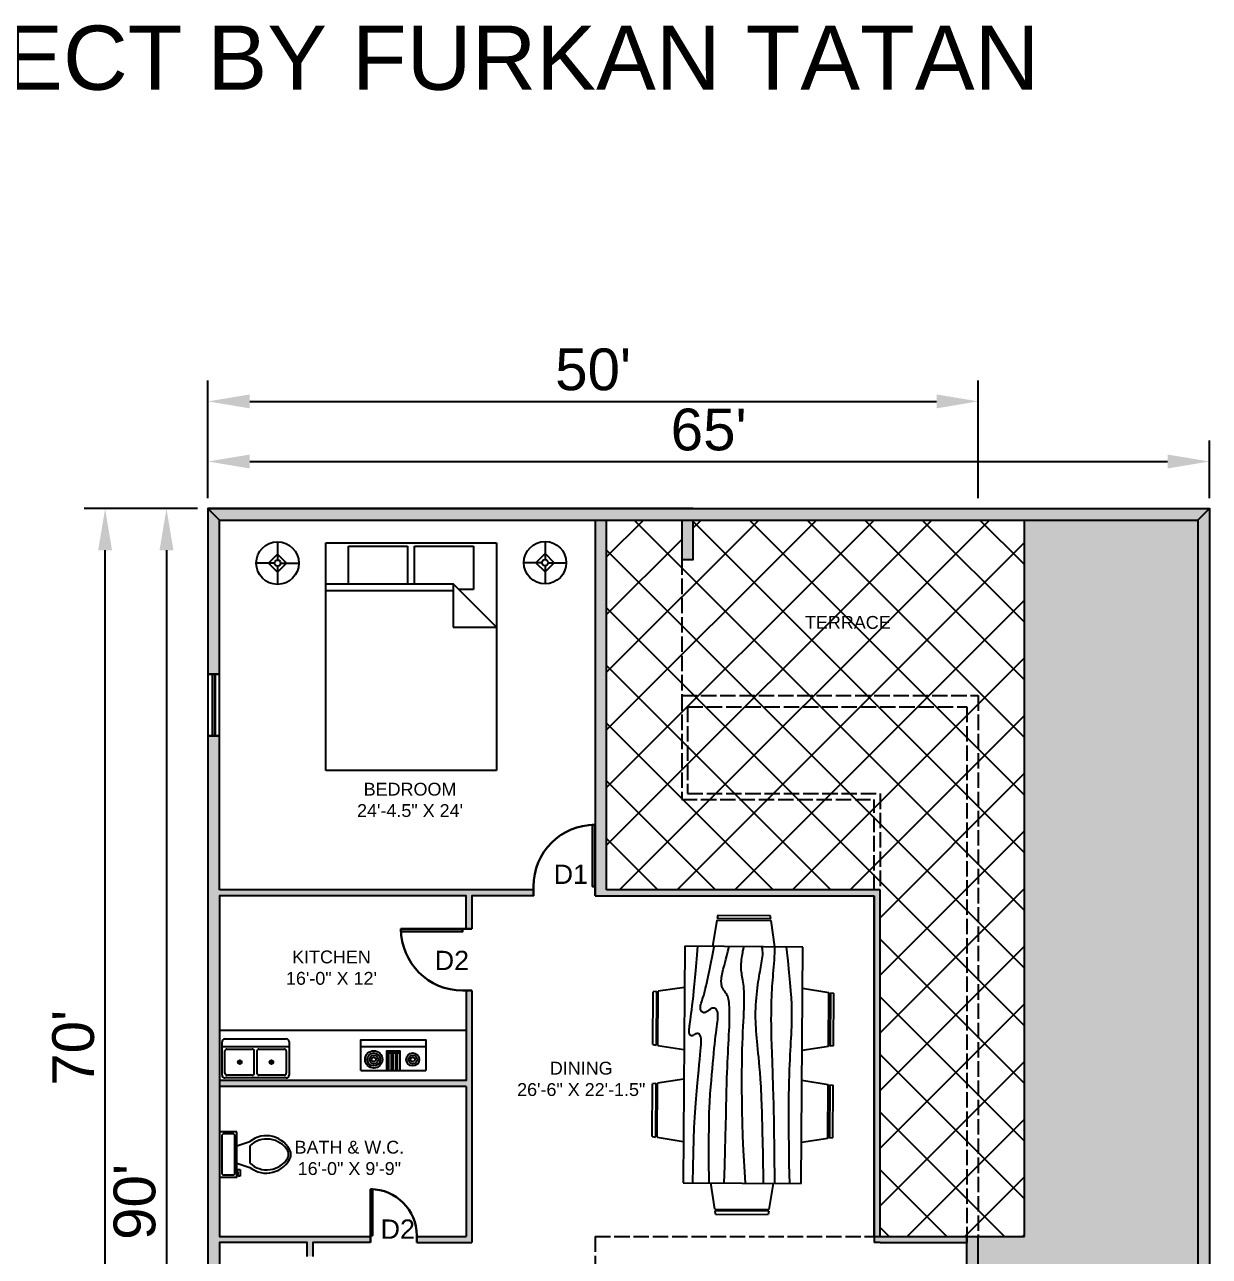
# Model space of a CAD drawing. Header units: millimetres. Extents: x 3472 to 5137, y 743 to 2253.
# Drawn here: x 4214 to 5137, y 1294 to 2253 of the extents above; entities that cross this region are included whole.
import ezdxf

# ---------------------------------------------------------------- set-up
doc = ezdxf.new("R2010")
doc.units = ezdxf.units.MM
doc.linetypes.add('ACAD_ISO02W100', pattern=[15, 12, -3])
for name, color, linetype in [('Boundary line', 7, 'Continuous'), ('Dimension', 252, 'Continuous'), ('Furniture', 255, 'Continuous'), ('Hatch', 7, 'ACAD_ISO02W100'), ('text', 40, 'Continuous')]:
    doc.layers.add(name, color=color, linetype=linetype)
doc.layers.add('Door', color=152, linetype='Continuous', lineweight=30)
doc.layers.add('Window', color=1, linetype='Continuous', lineweight=30)
doc.styles.get("Standard").update_dxf_attribs({"font": 'arial.ttf'})
doc.dimstyles.new('ISO-25', dxfattribs={"dimscale": 13, "dimtxt": 2.5, "dimasz": 2.5, "dimexe": 1.25, "dimexo": 0.625, "dimtad": 1, "dimlunit": 3, "dimtxsty": 'Standard', "dimcen": 2.5, "dimadec": 0, "dimazin": 0, "dimtfac": 1, "dimtmove": 0, "dimatfit": 3, "dimfxl": 1, "dimarcsym": 0})

# ---------------------------------------------------------------- blocks, each defined once
blk = doc.blocks.new('*U2')
for p, q in [((0, 0), (0, -6)), ((40, 0), (40, -6))]:
    blk.add_line(p, q)
blk.add_lwpolyline([(0, 0), (0, 40), (1.75, 40), (1.75, 0)], close=True)
blk.add_arc((0, 0), 40, 0, 90)
blk = doc.blocks.new('Dining Set - 36 x 72 in.')
at = {"linetype": 'Continuous'}
for p, q in [((-22, 27.5), (-22.1562, 26.50042)), ((-5.8416, 26.5), (-22.1534, 26.5)), ((-22, 27.5), (-6, 27.5)), ((-5.8437, 26.49966), (-6, 27.5)), ((6, 27.5), (5.8438, 26.50042)), ((22.1584, 26.5), (5.8466, 26.5)), ((6, 27.5), (22, 27.5)), ((22.1563, 26.49966), (22, 27.5)), ((-22.2343, 26.00059), (-23.4847, 17.99762)), ((-22.2304, 26), (-5.7608, 26)), ((-4.5152, 17.99762), (-5.7655, 25.99926)), ((5.7657, 26.00059), (4.5153, 17.99762)), ((5.7696, 26), (22.2392, 26)), ((23.4848, 17.99762), (22.2345, 25.99926)), ((36, 18), (-36, 18)), ((-36, 18), (-36, -18)), ((36, -18), (36, 18)), ((-45.5, 8), (-44.5004, 8.15617)), ((-45.5, 8), (-45.5, -8)), ((-44.5, -8.15843), (-44.5, 8.15338)), ((-44.0006, 8.23428), (-35.9976, 9.48474)), ((-44, 8.23041), (-44, -8.23915)), ((44.0006, 8.23428), (35.9976, 9.48474)), ((44, 8.23041), (44, -8.23915)), ((44.5, -8.15843), (44.5, 8.15338)), ((45.5, 8), (44.5005, 8.15617)), ((45.5, 8), (45.5, -8)), ((-44.4997, -8.15631), (-45.5, -8)), ((-35.9976, -9.48476), (-43.9993, -8.2345)), ((35.9976, -9.48476), (43.9993, -8.2345)), ((44.4997, -8.15631), (45.5, -8)), ((-36, -18), (36, -18)), ((-22.2343, -26.0006), (-23.4847, -17.99762)), ((-4.5152, -17.99762), (-5.7655, -25.99928)), ((5.7657, -26.0006), (4.5153, -17.99762)), ((23.4848, -17.99762), (22.2345, -25.99928)), ((-22.2304, -26), (-5.7608, -26)), ((5.7696, -26), (22.2392, -26)), ((-22, -27.5), (-22.1562, -26.50044)), ((-5.8416, -26.5), (-22.1534, -26.5)), ((-22, -27.5), (-6, -27.5)), ((-5.8437, -26.49967), (-6, -27.5)), ((6, -27.5), (5.8438, -26.50044)), ((22.1584, -26.5), (5.8466, -26.5)), ((6, -27.5), (22, -27.5)), ((22.1563, -26.49967), (22, -27.5))]:
    blk.add_line(p, q, dxfattribs=at)
for points in [[(-36, 15), (-31.1772, 14.97754), (-26.8079, 14.91406), (-22.8538, 14.81543), (-19.276, 14.6875), (-16.0362, 14.53613), (-13.0957, 14.36718), (-10.4159, 14.18652), (-7.9583, 14), (-5.6904, 13.81315), (-3.6035, 13.63021), (-1.6954, 13.45508), (0.0365, 13.29166), (1.5945, 13.14388), (2.9811, 13.01562), (4.1988, 12.9108), (5.25, 12.83333), (6.1393, 12.78613), (6.8802, 12.76823), (7.4883, 12.77767), (7.9792, 12.8125), (8.3685, 12.87077), (8.6719, 12.95052), (8.9049, 13.0498), (9.0833, 13.16666), (9.2205, 13.29899), (9.3216, 13.44401), (9.3895, 13.59879), (9.4271, 13.76041), (9.4373, 13.92594), (9.4232, 14.09245), (9.3875, 14.257), (9.3333, 14.41666), (9.2638, 14.56917), (9.1836, 14.71484), (9.0975, 14.85465), (9.0104, 14.98958), (8.9272, 15.1206), (8.8529, 15.2487), (8.7922, 15.37483), (8.75, 15.5), (8.7305, 15.62467), (8.7344, 15.74739), (8.7617, 15.86621), (8.8125, 15.97916), (8.8867, 16.08431), (8.9844, 16.17968), (9.1055, 16.26334), (9.25, 16.33333), (9.4189, 16.38802), (9.6172, 16.42708), (9.8506, 16.45052), (10.125, 16.45833), (10.4463, 16.45052), (10.8203, 16.42708), (11.2529, 16.38802), (11.75, 16.33333), (12.3184, 16.26318), (12.9694, 16.17838), (13.7151, 16.07991), (14.5677, 15.96875), (15.5395, 15.84586), (16.6426, 15.71224), (17.8893, 15.56884), (19.2917, 15.41666), (20.859, 15.25667), (22.5879, 15.08984), (24.4721, 14.91715), (26.5052, 14.73958), (28.6809, 14.5581), (30.9929, 14.3737), (33.4347, 14.18733), (36, 14)], [(-36, 10), (-28.9766, 10.14274), (-23.1725, 10.20442), (-18.4241, 10.19775), (-14.5677, 10.13541), (-11.4399, 10.03011), (-8.877, 9.89453), (-6.7154, 9.74137), (-4.7917, 9.58333), (-2.9698, 9.43082), (-1.2246, 9.28515), (0.4415, 9.14534), (2.026, 9.01041), (3.5266, 8.87939), (4.9408, 8.7513), (6.266, 8.62516), (7.5, 8.5), (8.6411, 8.37549), (9.6914, 8.2539), (10.6538, 8.13818), (11.5312, 8.03125), (12.3267, 7.93603), (13.043, 7.85547), (13.6831, 7.79248), (14.25, 7.75), (14.7471, 7.7303), (15.1797, 7.73307), (15.5537, 7.75732), (15.875, 7.80208), (16.1494, 7.86637), (16.3828, 7.94922), (16.5811, 8.04964), (16.75, 8.16666), (16.8944, 8.29915), (17.0143, 8.44531), (17.1089, 8.60319), (17.1771, 8.77083), (17.218, 8.94629), (17.2305, 9.1276), (17.2137, 9.31282), (17.1667, 9.5), (17.0895, 9.6875), (16.987, 9.875), (16.8649, 10.0625), (16.7292, 10.25), (16.5856, 10.4375), (16.4401, 10.625), (16.2985, 10.8125), (16.1667, 11), (16.05, 11.18733), (15.9518, 11.3737), (15.8752, 11.5581), (15.8229, 11.73958), (15.798, 11.91715), (15.8034, 12.08984), (15.842, 12.25667), (15.9167, 12.41666), (16.0295, 12.56836), (16.1784, 12.70833), (16.3605, 12.83268), (16.5729, 12.9375), (16.8127, 13.01888), (17.0768, 13.07291), (17.3625, 13.0957), (17.6667, 13.08333), (17.9894, 13.03312), (18.3418, 12.94726), (18.7382, 12.82918), (19.1927, 12.68229), (19.7195, 12.51001), (20.3327, 12.31575), (21.0465, 12.10294), (21.875, 11.875), (22.8357, 11.63354), (23.959, 11.37304), (25.2786, 11.08618), (26.8282, 10.76562), (28.6414, 10.40405), (30.752, 9.99414), (33.1936, 9.52856), (36, 9)], [(-36, 5.5), (-30.7157, 5.3348), (-26.069, 5.20963), (-21.9946, 5.11767), (-18.4271, 5.05208), (-15.3009, 5.00602), (-12.5508, 4.97265), (-10.1112, 4.94515), (-7.9167, 4.91666), (-5.909, 4.88167), (-4.0586, 4.83984), (-2.3429, 4.79215), (-0.7396, 4.73958), (0.7739, 4.6831), (2.22, 4.6237), (3.6213, 4.56233), (5, 4.5), (6.373, 4.43782), (7.7344, 4.3776), (9.0723, 4.32129), (10.375, 4.27083), (11.6309, 4.22819), (12.8281, 4.19531), (13.9551, 4.17415), (15, 4.16666), (15.954, 4.17448), (16.819, 4.19791), (17.6001, 4.23698), (18.3021, 4.29166), (18.9299, 4.36198), (19.4883, 4.44791), (19.9823, 4.54948), (20.4167, 4.66666), (20.7969, 4.79899), (21.1302, 4.94401), (21.4245, 5.09879), (21.6875, 5.26041), (21.9271, 5.42594), (22.1511, 5.59245), (22.3672, 5.757), (22.5834, 5.91666), (22.8065, 6.06868), (23.0404, 6.21093), (23.2879, 6.34147), (23.5521, 6.45833), (23.8358, 6.55957), (24.142, 6.64323), (24.4735, 6.70735), (24.8334, 6.75), (25.2235, 6.76969), (25.642, 6.76692), (26.0858, 6.74267), (26.5521, 6.69791), (27.0379, 6.63362), (27.5404, 6.55078), (28.0565, 6.45036), (28.5834, 6.33333), (29.1242, 6.19987), (29.7071, 6.04687), (30.3661, 5.87044), (31.1354, 5.66666), (32.0493, 5.43164), (33.142, 5.16146), (34.4475, 4.85221), (36, 4.5)], [(-36, -1), (-30.7915, -0.6591), (-26.0195, -0.38216), (-21.6519, -0.16284), (-17.6563, 0.00521), (-14.0005, 0.12833), (-10.6523, 0.21289), (-7.5796, 0.26522), (-4.75, 0.29166), (-2.134, 0.29793), (0.2878, 0.28711), (2.5317, 0.26163), (4.6146, 0.22396), (6.5529, 0.17651), (8.3633, 0.12174), (10.0623, 0.06209), (11.6667, 0), (13.1899, -0.06201), (14.6341, -0.1211), (15.9982, -0.17432), (17.2813, -0.21875), (18.4823, -0.25147), (19.6003, -0.26953), (20.6343, -0.27002), (21.5834, -0.25), (22.4481, -0.20768), (23.2357, -0.14584), (23.9549, -0.06836), (24.6146, 0.02083), (25.2235, 0.11784), (25.7904, 0.21875), (26.3241, 0.31966), (26.8334, 0.41666), (27.3265, 0.50618), (27.8099, 0.58593), (28.2894, 0.65397), (28.7709, 0.70833), (29.2601, 0.74707), (29.763, 0.76823), (30.2855, 0.76985), (30.8334, 0.75), (31.4088, 0.70784), (31.9994, 0.64713), (32.589, 0.57275), (33.1615, 0.48958), (33.7008, 0.4025), (34.1908, 0.3164), (34.6153, 0.23616), (34.9584, 0.16666), (35.2099, 0.11165), (35.3848, 0.07031), (35.504, 0.04069), (35.5886, 0.02083), (35.6594, 0.00879), (35.7377, 0.0026), (35.8442, 0.00032), (36, 0)], [(-36, -6.5), (-27.1843, -6.31267), (-20.084, -6.1263), (-14.469, -5.9419), (-10.1094, -5.76042), (-6.7752, -5.58285), (-4.2363, -5.41016), (-2.2629, -5.24333), (-0.625, -5.08334), (0.8708, -4.93099), (2.2715, -4.78646), (3.5872, -4.64974), (4.8281, -4.52084), (6.0046, -4.39974), (7.127, -4.28646), (8.2053, -4.18099), (9.25, -4.08334), (10.2705, -3.99382), (11.2734, -3.91407), (12.2647, -3.84603), (13.25, -3.79167), (14.2354, -3.75293), (15.2266, -3.73177), (16.2295, -3.73015), (17.25, -3.75), (18.2912, -3.79248), (19.3451, -3.85547), (20.4009, -3.93604), (21.4479, -4.03125), (22.4754, -4.13819), (23.4727, -4.25391), (24.4289, -4.37549), (25.3334, -4.5), (26.1785, -4.62492), (26.9694, -4.74935), (27.7145, -4.87281), (28.4219, -4.99479), (29.1, -5.11483), (29.7572, -5.23242), (30.4016, -5.34709), (31.0417, -5.45834), (31.6837, -5.56437), (32.3262, -5.65821), (32.9658, -5.73153), (33.599, -5.77604), (34.2224, -5.78345), (34.8327, -5.74545), (35.4264, -5.65373), (36, -5.5)], [(-36, -10), (-26.4022, -9.81299), (-18.4675, -9.62891), (-11.9839, -9.45069), (-6.7396, -9.28125), (-2.5226, -9.12354), (0.8789, -8.98047), (3.6769, -8.85498), (6.0833, -8.75), (8.2767, -8.66765), (10.3021, -8.60677), (12.1712, -8.56543), (13.8958, -8.54167), (15.4876, -8.53353), (16.9583, -8.53907), (18.3197, -8.55632), (19.5834, -8.58334), (20.7616, -8.61841), (21.8685, -8.66081), (22.9188, -8.71004), (23.9271, -8.76563), (24.9081, -8.82707), (25.8763, -8.89388), (26.8465, -8.96558), (27.8334, -9.04167), (28.8474, -9.12118), (29.8828, -9.20117), (30.93, -9.27824), (31.9792, -9.34896), (33.0205, -9.40991), (34.0443, -9.45768), (35.0407, -9.48885), (36, -9.5)], [(-36, -14.5), (-30.0881, -14.33513), (-25.0332, -14.21224), (-20.7312, -14.12647), (-17.0781, -14.07292), (-13.97, -14.04671), (-11.3027, -14.04297), (-8.9724, -14.05681), (-6.875, -14.08334), (-4.9224, -14.11833), (-3.0905, -14.16016), (-1.3709, -14.20785), (0.2448, -14.26042), (1.7647, -14.3169), (3.1973, -14.3763), (4.5507, -14.43767), (5.8333, -14.5), (7.0554, -14.5621), (8.235, -14.62175), (9.3922, -14.67652), (10.5469, -14.72396), (11.7192, -14.76164), (12.929, -14.78711), (14.1965, -14.79794), (15.5417, -14.79167), (16.9933, -14.76424), (18.6152, -14.70508), (20.4804, -14.60197), (22.6615, -14.44271), (25.2312, -14.21509), (28.2624, -13.9069), (31.8277, -13.50594), (36, -13)]]:
    blk.add_lwpolyline(points, dxfattribs=at)
blk = doc.blocks.new('Bed - Queen')
at = {"linetype": 'Continuous'}
for p, q in [((0, -80.00003), (0, 0)), ((0, 0), (59.99999, 0)), ((59.99999, 0), (59.99999, -80.00003)), ((7.99999, -1.2), (28.79998, -1.2)), ((7.99999, -14.4), (7.99999, -1.2)), ((28.79998, -1.2), (28.79998, -14.4)), ((31.19999, -1.2), (51.99999, -1.2)), ((31.19999, -14.4), (31.19999, -1.2)), ((51.99999, -1.2), (51.99999, -16.4)), ((0, -14.4), (44.8, -14.4)), ((44.8, -16.8), (0, -16.8)), ((59.99999, -29.6), (44.8, -14.4)), ((44.8, -14.4), (44.8, -29.6)), ((51.99999, -16.4), (46.79936, -16.4)), ((44.8, -29.6), (59.99999, -29.6)), ((59.99999, -80.00003), (0, -80.00003))]:
    blk.add_line(p, q, dxfattribs=at)
blk = doc.blocks.new('Lamp - Table')
at = {"linetype": 'Continuous'}
for p, q in [((0, 7), (0, 1)), ((-1, 0), (-7, 0)), ((0, 3), (-3, 0)), ((-3, 0), (0, -3)), ((3, 0), (0, 3)), ((0, -3), (3, 0)), ((1, 0), (7, 0)), ((0, -1), (0, -7))]:
    blk.add_line(p, q, dxfattribs=at)
for radius in [7, 1]:
    blk.add_circle((0, 0), radius, dxfattribs=at)
blk = doc.blocks.new('*U30')
for p, q in [((9.5, -6), (9.5, -2)), ((-10, -8.5), (-8, -8.5)), ((-10, -9.5), (-10, -8.5)), ((-7, -9.5), (-10, -9.5)), ((-8, -8.5), (-8, -8)), ((-7, -8), (-7, -9.5)), ((-4, -8), (-6, -14)), ((4, -8), (6, -14)), ((4, -14), (-4, -14))]:
    blk.add_line(p, q)
blk.add_lwpolyline([(10.5, -8), (10.5, 0), (-10.5, 0), (-10.5, -8)], close=True)
for points in [[(-9.5, -2), (-9.5, -6)], [(8.5, -1), (-8.5, -1)], [(-8.5, -7), (8.5, -7)]]:
    blk.add_lwpolyline(points)
for centre, radius, start, end in [((-8.62, -1.88), 0.884, 81.8699, 188.1301), ((8.62, -1.88), 0.884, 351.8699, 98.1301), ((-8.62, -6.12), 0.884, 171.8699, 278.1301), ((8.62, -6.12), 0.884, 261.8699, 8.1301), ((3.52, -21.58), 12.17, 141.4691, 247.9714), ((4.2, -21.82), 11.33, 136.3677, 238.9468), ((-3.52, -21.58), 12.17, 292.0284, 38.5307), ((-4.2, -21.82), 11.33, 301.053, 43.6321), ((0, -27.88), 4, 245.7318, 294.2682), ((0, -29), 4, 254.8605, 285.1395)]:
    blk.add_arc(centre, radius, start, end)
blk = doc.blocks.new('Sink-double - 36 in top')
for p, q in [((-18, -4), (18, -4)), ((-0.75, -18.5), (-0.75, -6.5)), ((0.75, -6.5), (0.75, -18.5))]:
    blk.add_line(p, q)
for points in [[(-16.5, 0), (16.5, 0)], [(-18, -19.5), (-18, -1.5)], [(-16.5, -18.5), (-16.5, -6.5)], [(-15.5, -5.5), (-1.75, -5.5)], [(1.75, -5.5), (15.5, -5.5)], [(16.5, -6.5), (16.5, -18.5)], [(18, -1.5), (18, -19.5)], [(-1.75, -19.5), (-15.5, -19.5)], [(15.5, -19.5), (1.75, -19.5)], [(16.5, -21), (-16.5, -21)]]:
    blk.add_lwpolyline(points)
for centre, radius in [((-8.5, -12.5), 1), ((-8.5, -12.5), 0.5), ((8.5, -12.5), 1), ((8.5, -12.5), 0.5)]:
    blk.add_circle(centre, radius)
for centre, radius, start, end in [((-16.5, -1.5), 1.5, 90, 180), ((16.5, -1.5), 1.5, 0, 90), ((-15.5, -6.5), 1, 90, 180), ((-1.75, -6.5), 1, 0, 90), ((1.75, -6.5), 1, 90, 180), ((15.5, -6.5), 1, 0, 90), ((-16.5, -19.5), 1.5, 180, 270), ((-15.5, -18.5), 1, 180, 270), ((-1.75, -18.5), 1, 270, 0), ((1.75, -18.5), 1, 180, 270), ((15.5, -18.5), 1, 270, 0), ((16.5, -19.5), 1.5, 270, 0)]:
    blk.add_arc(centre, radius, start, end)
blk = doc.blocks.new('*D23')
at = {"layer": 'Defpoints', "color": 0, "transparency": 16777216}
for p in [(5136.64, 1912.7), (4356.64, 1876.08), (5136.64, 1876.08)]:
    blk.add_point(p, dxfattribs=at)
at = {"layer": 'Dimension', "color": 0, "lineweight": -2, "transparency": 16777216}
for p, q in [((4356.64, 1884.21), (4356.64, 1928.95)), ((5136.64, 1884.21), (5136.64, 1928.95)), ((4389.14, 1912.7), (5104.14, 1912.7))]:
    blk.add_line(p, q, dxfattribs=at)
at = {"layer": 'Dimension', "color": 0, "transparency": 16777216}
for points in [[(4389.14, 1918.11), (4389.14, 1907.28), (4356.64, 1912.7)], [(5104.14, 1918.11), (5104.14, 1907.28), (5136.64, 1912.7)]]:
    blk.add_solid(points, dxfattribs=at)
at = {"layer": 'Dimension', "color": 0, "transparency": 16777216, "insert": (4746.64, 1937.41), "char_height": 32.5, "attachment_point": 5}
blk.add_mtext("65'", dxfattribs=at)
blk = doc.blocks.new('*D24')
at = {"layer": 'Defpoints', "color": 0, "transparency": 16777216}
for p in [(4356.64, 1876.08), (4324.32, 796.08), (4356.64, 796.08)]:
    blk.add_point(p, dxfattribs=at)
at = {"layer": 'Dimension', "color": 0, "lineweight": -2, "transparency": 16777216}
for p, q in [((4348.52, 1876.08), (4308.07, 1876.08)), ((4324.32, 1843.58), (4324.32, 828.58)), ((4348.52, 796.08), (4308.07, 796.08))]:
    blk.add_line(p, q, dxfattribs=at)
at = {"layer": 'Dimension', "color": 0, "transparency": 16777216}
for points in [[(4318.9, 1843.58), (4329.73, 1843.58), (4324.32, 1876.08)], [(4318.9, 828.58), (4329.73, 828.58), (4324.32, 796.08)]]:
    blk.add_solid(points, dxfattribs=at)
at = {"layer": 'Dimension', "color": 0, "transparency": 16777216, "insert": (4299.6, 1336.08), "char_height": 32.5, "attachment_point": 5, "rotation": 90}
blk.add_mtext("90'", dxfattribs=at)
blk = doc.blocks.new('*D27')
at = {"layer": 'Defpoints', "color": 0, "transparency": 16777216}
for p in [(4956.64, 1959.54), (4356.64, 1876.08), (4956.64, 1876.08)]:
    blk.add_point(p, dxfattribs=at)
at = {"layer": 'Dimension', "color": 0, "lineweight": -2, "transparency": 16777216}
for p, q in [((4356.64, 1884.21), (4356.64, 1975.79)), ((4956.64, 1884.21), (4956.64, 1975.79)), ((4389.14, 1959.54), (4924.14, 1959.54))]:
    blk.add_line(p, q, dxfattribs=at)
at = {"layer": 'Dimension', "color": 0, "transparency": 16777216}
for points in [[(4389.14, 1964.95), (4389.14, 1954.12), (4356.64, 1959.54)], [(4924.14, 1964.95), (4924.14, 1954.12), (4956.64, 1959.54)]]:
    blk.add_solid(points, dxfattribs=at)
at = {"layer": 'Dimension', "color": 0, "transparency": 16777216, "insert": (4656.64, 1984.26), "char_height": 32.5, "attachment_point": 5}
blk.add_mtext("50'", dxfattribs=at)
blk = doc.blocks.new('*D28')
at = {"layer": 'Defpoints', "color": 0, "transparency": 16777216}
for p in [(4276.51, 1876.08), (4356.64, 1876.08), (4356.64, 1036.08)]:
    blk.add_point(p, dxfattribs=at)
at = {"layer": 'Dimension', "color": 0, "lineweight": -2, "transparency": 16777216}
for p, q in [((4348.52, 1876.08), (4260.26, 1876.08)), ((4276.51, 1068.58), (4276.51, 1843.58)), ((4348.52, 1036.08), (4260.26, 1036.08))]:
    blk.add_line(p, q, dxfattribs=at)
at = {"layer": 'Dimension', "color": 0, "transparency": 16777216}
for points in [[(4271.1, 1843.58), (4281.93, 1843.58), (4276.51, 1876.08)], [(4271.1, 1068.58), (4281.93, 1068.58), (4276.51, 1036.08)]]:
    blk.add_solid(points, dxfattribs=at)
at = {"layer": 'Dimension', "color": 0, "transparency": 16777216, "insert": (4251.8, 1456.08), "char_height": 32.5, "attachment_point": 5, "rotation": 90}
blk.add_mtext("70'", dxfattribs=at)

msp = doc.modelspace()

# ---------------------------------------------------------------- hatches: boundary and pattern name
at = {"true_color": 0x136734}
h = msp.add_hatch(dxfattribs=at)
h.set_pattern_fill('ANGLE', color=116)
h.set_pattern_definition([(0, (0, 0), (0, 6.985), [5.08, -1.905]), (90, (0, 0), (-6.985, 4e-16), [5.08, -1.905])])
h.paths.add_polyline_path([(5127.645, 1867.081), (4992.645, 1867.081), (4992.645, 1309.081), (4956.645, 1309.081), (4956.645, 1036.081), (4802.145, 1036.081), (4802.145, 976.081), (4802.145, 964.081), (4802.145, 805.081), (5127.645, 805.081)])
h.paths.add_polyline_path([(4992.043, 866.982), (4992.382, 867.54), (4991.864, 867.955)], flags=16)
h.paths.add_polyline_path([(5086.525, 866.352), (5086.863, 866.91), (5086.346, 867.325)], flags=16)
h.paths.add_polyline_path([(5006.738, 826.108), (5006.723, 826.059), (5006.758, 826.039)], flags=16)
h.paths.add_polyline_path([(4983.515, 830.292), (4983.019, 830.213), (4983.075, 829.545)], flags=16)
h.paths.add_polyline_path([(4993.261, 840.867), (4991.855, 840.429), (4991.999, 839.773)], flags=16)
h.paths.add_polyline_path([(4989.717, 844.501), (4989.47, 844.854), (4989.141, 844.583)], flags=16)
h.paths.add_polyline_path([(5008.775, 847.755), (5008.625, 846.739), (5007.127, 847.141), (4996.359, 843.552), (4997.336, 842.332), (4997.523, 842.274), (4997.491, 842.137), (4999.64, 839.451), (5000.674, 839.217), (5000.491, 838.388), (5001.87, 836.664), (5003.027, 836.49), (5002.732, 835.587), (5004.542, 833.323), (5004.642, 833.294), (5004.616, 833.231), (4996.359, 843.552), (5000.959, 845.086), (5001.047, 845.349), (5001.337, 845.211), (5003.743, 846.014), (5003.902, 846.601), (5004.51, 846.269), (5006.463, 846.92), (5006.545, 847.298), (5007.127, 847.141), (5008.708, 847.669), (5008.775, 847.755), (5009.03, 849.474), (5009.893, 849.192), (5011.259, 850.948), (5011.246, 851.213), (5011.417, 851.152)], flags=16)
h.paths.add_polyline_path([(5084.199, 843.871), (5083.951, 844.223), (5083.623, 843.953)], flags=16)
h.paths.add_polyline_path([(5068.598, 852.816), (5075.622, 845.792), (5075.045, 845.763), (5074.898, 846.516), (5069.415, 851.999), (5068.684, 851.877)], flags=16)
h.paths.add_polyline_path([(4981.141, 846.422), (4980.563, 846.393), (4980.417, 847.146), (4974.933, 852.629), (4974.203, 852.507), (4974.117, 853.446)], flags=16)
h.paths.add_polyline_path([(5101.219, 825.478), (5101.204, 825.429), (5101.24, 825.409)], flags=16)
h.paths.add_polyline_path([(5077.996, 829.662), (5077.501, 829.583), (5077.557, 828.915)], flags=16)
h.paths.add_polyline_path([(5087.743, 840.237), (5086.337, 839.799), (5086.481, 839.143)], flags=16)
h.paths.add_polyline_path([(5103.511, 848.844), (5104.375, 848.562), (5105.741, 850.318), (5105.727, 850.583), (5105.899, 850.522), (5103.257, 847.125), (5103.107, 846.109), (5101.609, 846.511), (5090.841, 842.922), (5091.817, 841.702), (5092.005, 841.644), (5091.973, 841.507), (5094.122, 838.821), (5095.155, 838.587), (5094.972, 837.758), (5096.351, 836.034), (5097.509, 835.86), (5097.213, 834.957), (5099.024, 832.693), (5099.124, 832.664), (5099.098, 832.601), (5090.841, 842.922), (5095.441, 844.455), (5095.529, 844.719), (5095.818, 844.581), (5098.225, 845.384), (5098.383, 845.971), (5098.992, 845.639), (5100.945, 846.29), (5101.026, 846.668), (5101.609, 846.511), (5103.19, 847.039), (5103.257, 847.125)], flags=16)
h.paths.add_polyline_path([(4906.204, 826.108), (4906.189, 826.059), (4906.225, 826.039)], flags=16)
h.paths.add_polyline_path([(4882.981, 830.292), (4882.485, 830.213), (4882.541, 829.545)], flags=16)
h.paths.add_polyline_path([(4892.727, 840.867), (4891.321, 840.429), (4891.465, 839.773)], flags=16)
h.paths.add_polyline_path([(4889.183, 844.501), (4888.936, 844.854), (4888.607, 844.583)], flags=16)
h.paths.add_polyline_path([(4891.509, 866.982), (4891.848, 867.54), (4891.33, 867.955)], flags=16)
h.paths.add_polyline_path([(4908.241, 847.755), (4908.091, 846.739), (4906.593, 847.141), (4895.825, 843.552), (4896.802, 842.332), (4896.989, 842.274), (4896.958, 842.137), (4899.106, 839.451), (4900.14, 839.217), (4899.957, 838.388), (4901.336, 836.664), (4902.494, 836.49), (4902.198, 835.587), (4904.009, 833.323), (4904.108, 833.294), (4904.082, 833.231), (4895.825, 843.552), (4900.425, 845.086), (4900.513, 845.349), (4900.803, 845.211), (4903.21, 846.014), (4903.368, 846.601), (4903.976, 846.269), (4905.929, 846.92), (4906.011, 847.298), (4906.593, 847.141), (4908.174, 847.669), (4908.241, 847.755), (4908.496, 849.474), (4909.359, 849.192), (4910.725, 850.948), (4910.712, 851.213), (4910.883, 851.152)], flags=16)
h.paths.add_polyline_path([(4880.607, 846.422), (4880.029, 846.393), (4879.883, 847.146), (4874.399, 852.629), (4873.669, 852.507), (4873.583, 853.446)], flags=16)
h.paths.add_polyline_path([(4935.908, 935.127), (5000.676, 935.127), (5000.676, 955.734), (4935.908, 955.734)], flags=24)
at = {"layer": 'Boundary line'}
h = msp.add_hatch(color=256, dxfattribs=at)
h.dxf.hatch_style = 1
h.set_gradient(color2=(0, 0, 0), tint=1)
h.paths.add_polyline_path([(4365.645, 1867.081), (4356.645, 1876.081), (4356.645, 1747.117), (4365.645, 1747.117)])
h = msp.add_hatch(color=256, dxfattribs=at)
h.dxf.hatch_style = 1
h.set_gradient(color2=(0, 0, 0), tint=1)
h.paths.add_polyline_path([(5136.645, 1876.081), (5076.645, 1876.081), (4992.645, 1876.081), (4956.645, 1876.081), (4356.645, 1876.081), (4365.645, 1867.081), (4562.145, 1867.081), (4658.145, 1867.081), (4667.145, 1867.081), (4725.645, 1867.081), (4734.645, 1867.081), (5127.645, 1867.081)])
h = msp.add_hatch(color=256, dxfattribs=at)
h.dxf.hatch_style = 1
h.set_gradient(color2=(0, 0, 0), tint=1)
h.paths.add_polyline_path([(5136.645, 1876.081), (5127.645, 1867.081), (5127.645, 805.081), (5136.645, 796.081)])
h = msp.add_hatch(color=256, dxfattribs=at)
h.dxf.hatch_style = 1
h.set_gradient(color2=(0, 0, 0), tint=1)
h.paths.add_polyline_path([(4667.145, 1867.081), (4658.145, 1867.081), (4658.145, 1574.581), (4875.645, 1574.581), (4875.645, 1309.081), (4880.145, 1309.081), (4880.145, 1579.081), (4667.145, 1579.081)])
h = msp.add_hatch(dxfattribs=at)
h.set_pattern_fill('ANSI37', color=24, scale=10)
h.paths.add_polyline_path([(4992.645, 1867.081), (4734.645, 1867.081), (4734.645, 1836.465), (4725.645, 1836.465), (4725.645, 1730.581), (4956.645, 1730.581), (4956.645, 1309.081), (4992.645, 1309.081)])
h.paths.add_polyline_path([(4956.645, 1730.581), (4725.645, 1730.581), (4725.645, 1649.581), (4875.645, 1649.581), (4875.645, 1579.081), (4880.145, 1579.081), (4880.145, 1309.081), (4947.645, 1309.081), (4956.645, 1309.081)], flags=17)
h.paths.add_polyline_path([(4725.645, 1730.581), (4725.645, 1836.465), (4725.645, 1867.081), (4667.145, 1867.081), (4667.145, 1579.081), (4875.645, 1579.081), (4875.645, 1649.581), (4725.645, 1649.581)])
h = msp.add_hatch(color=256, dxfattribs=at)
h.dxf.hatch_style = 1
h.set_gradient(color2=(0, 0, 0), tint=1)
h.paths.add_polyline_path([(4734.645, 1867.081), (4725.645, 1867.081), (4725.645, 1836.465), (4734.645, 1836.465)], flags=17)
h = msp.add_hatch(color=256, dxfattribs=at)
h.dxf.hatch_style = 1
h.set_gradient(color2=(0, 0, 0), tint=1)
h.paths.add_polyline_path([(4365.645, 1699.117), (4356.645, 1699.117), (4356.645, 1036.081), (4365.645, 1036.081), (4365.645, 1045.081), (4365.645, 1304.581), (4433.932, 1304.581), (4433.932, 1293.68), (4438.432, 1293.68), (4438.432, 1304.581), (4483.303, 1304.581), (4483.303, 1309.081), (4365.645, 1309.081), (4365.645, 1574.581), (4557.645, 1574.581), (4557.645, 1548.673), (4562.145, 1548.673), (4562.145, 1574.581), (4610.54, 1574.581), (4610.54, 1579.081), (4365.645, 1579.081)])
h = msp.add_hatch(color=256, dxfattribs=at)
h.dxf.hatch_style = 1
h.set_gradient(color2=(0, 0, 0), tint=1)
h.paths.add_polyline_path([(4562.145, 1500.673), (4557.645, 1500.673), (4557.645, 1430.581), (4365.645, 1430.581), (4365.645, 1426.081), (4557.645, 1426.081), (4557.645, 1309.081), (4519.303, 1309.081), (4519.303, 1304.581), (4562.145, 1304.581)], flags=17)
h = msp.add_hatch(color=256, dxfattribs=at)
h.dxf.hatch_style = 1
h.set_gradient(color2=(0, 0, 0), tint=1)
h.paths.add_polyline_path([(4947.645, 1309.081), (4880.145, 1309.081), (4875.645, 1309.081), (4875.645, 1304.581), (4880.145, 1304.581), (4947.645, 1304.581)])
h = msp.add_hatch(color=256, dxfattribs=at)
h.dxf.hatch_style = 1
h.set_gradient(color2=(0, 0, 0), tint=1)
h.paths.add_polyline_path([(4956.645, 1309.081), (4947.645, 1309.081), (4947.645, 1045.081), (4903.386, 1045.081), (4903.386, 1036.081), (4956.645, 1036.081)])

# ---------------------------------------------------------------- linework, layer by layer
for p, q in [((4475.64, 1457.177), (4526.287, 1457.177)), ((4495.899, 1452.112), (4506.028, 1452.112)), ((4497.587, 1438.349), (4497.587, 1452.112)), ((4499.275, 1452.112), (4499.275, 1438.349)), ((4500.964, 1438.349), (4500.964, 1452.112)), ((4502.652, 1452.112), (4502.652, 1438.349)), ((4504.34, 1438.349), (4504.34, 1452.112))]:
    msp.add_line(p, q)
for points in [[(4475.64, 1438.349), (4475.64, 1462.242), (4526.287, 1462.242), (4526.287, 1438.349)], [(4495.899, 1438.349), (4495.899, 1453.801), (4506.028, 1453.801), (4506.028, 1438.349)], [(4483.303, 1304.581), (4438.432, 1304.581), (4438.432, 1293.68)]]:
    msp.add_lwpolyline(points)
for centre, radius in [((4485.77, 1447.048), 6.753), ((4485.77, 1447.048), 5.065), ((4485.77, 1447.048), 3.376), ((4485.77, 1447.048), 1.688), ((4516.158, 1447.048), 5.065), ((4516.158, 1447.048), 3.376), ((4516.158, 1447.048), 1.688)]:
    msp.add_circle(centre, radius)
for p, q in [((4356.645, 1876.081), (4356.645, 1036.081)), ((4356.645, 1876.081), (4365.645, 1867.081)), ((5127.645, 1867.081), (5136.645, 1876.081)), ((4365.645, 1699.117), (4365.645, 1867.081)), ((4365.645, 1867.081), (4562.145, 1867.081)), ((4562.145, 1867.081), (4658.145, 1867.081)), ((4658.145, 1867.081), (4658.145, 1574.581)), ((4658.145, 1867.081), (4667.145, 1867.081)), ((4667.145, 1579.081), (4667.145, 1867.081)), ((4667.145, 1867.081), (4725.645, 1867.081)), ((4725.645, 1867.081), (4734.645, 1867.081)), ((4734.645, 1867.081), (5127.645, 1867.081)), ((4992.645, 1309.081), (4992.645, 1867.081)), ((5127.645, 1867.081), (5127.645, 805.081)), ((4365.645, 1579.081), (4365.645, 1699.117)), ((4610.54, 1579.081), (4365.645, 1579.081)), ((4658.145, 1574.581), (4875.645, 1574.581)), ((4880.145, 1579.081), (4667.145, 1579.081)), ((4875.645, 1309.081), (4875.645, 1574.581)), ((4875.645, 1574.581), (4875.645, 1309.081)), ((4880.145, 1579.081), (4880.145, 1579.081)), ((4880.145, 1309.081), (4880.145, 1579.081)), ((4562.145, 1500.673), (4562.145, 1304.581)), ((4557.645, 1426.081), (4365.645, 1426.081)), ((4557.645, 1426.081), (4557.645, 1309.081)), ((4519.303, 1309.081), (4557.645, 1309.081)), ((4875.645, 1309.081), (4880.145, 1309.081)), ((4875.645, 1309.081), (4875.645, 1304.581)), ((4880.145, 1309.081), (4947.645, 1309.081)), ((4947.645, 1309.081), (4956.645, 1309.081)), ((4956.645, 1309.081), (4992.645, 1309.081)), ((4519.303, 1304.581), (4562.145, 1304.581)), ((4880.145, 1304.581), (4875.645, 1304.581)), ((4880.145, 1304.581), (4947.645, 1304.581))]:
    msp.add_line(p, q, dxfattribs=at)
at = {"layer": 'Boundary line', "linetype": 'ACAD_ISO02W100'}
for p, q in [((4730.145, 1721.581), (4730.145, 1654.081)), ((4730.145, 1654.081), (4880.145, 1654.081)), ((4725.645, 1649.581), (4875.645, 1649.581)), ((4658.145, 1309.081), (4947.645, 1309.081)), ((4658.145, 1309.081), (4658.145, 1160.581))]:
    msp.add_line(p, q, dxfattribs=at)
at = {"layer": 'Boundary line'}
for points in [[(4734.645, 1876.081), (4356.645, 1876.081), (4956.645, 1876.081), (4992.645, 1876.081), (5076.645, 1876.081), (5136.645, 1876.081), (5136.645, 796.081)], [(4725.645, 1867.081), (4725.645, 1836.465), (4734.645, 1836.465), (4734.645, 1867.081)], [(4557.645, 1548.673), (4557.645, 1574.581), (4365.645, 1574.581), (4365.645, 1309.081), (4483.303, 1309.081)], [(4610.54, 1574.581), (4562.145, 1574.581), (4562.145, 1548.673)], [(4557.645, 1500.673), (4557.645, 1430.581), (4365.645, 1430.581)], [(4557.645, 1230.331), (4557.645, 1045.081), (4947.645, 1045.081), (4947.645, 1309.081)], [(4562.145, 1036.081), (4956.645, 1036.081), (4956.645, 1309.081)], [(4433.932, 1293.68), (4433.932, 1304.581), (4365.645, 1304.581), (4365.645, 1045.081)]]:
    msp.add_lwpolyline(points, dxfattribs=at)
at = {"layer": 'Furniture'}
for p, q in [((4365.645, 1469.911), (4557.645, 1469.911)), ((4475.64, 1438.349), (4526.287, 1438.349))]:
    msp.add_line(p, q, dxfattribs=at)
at = {"layer": 'Hatch'}
for p, q in [((4725.645, 1836.465), (4725.645, 1730.581)), ((4956.645, 1730.581), (4956.645, 1309.081)), ((4947.645, 1721.581), (4947.645, 1304.581)), ((4880.145, 1654.081), (4880.145, 1579.081))]:
    msp.add_line(p, q, dxfattribs=at)
at = {"layer": 'Hatch', "linetype": 'ACAD_ISO02W100'}
for p, q in [((4725.645, 1730.581), (4956.645, 1730.581)), ((4725.645, 1730.581), (4725.645, 1649.581)), ((4730.145, 1721.581), (4947.645, 1721.581)), ((4875.645, 1579.081), (4875.645, 1649.581))]:
    msp.add_line(p, q, dxfattribs=at)
at = {"layer": 'Window'}
for p, q in [((4365.645, 1747.117), (4356.645, 1747.117)), ((4360.145, 1747.117), (4360.145, 1699.117)), ((4362.145, 1747.117), (4362.145, 1699.117)), ((4356.645, 1699.117), (4365.645, 1699.117))]:
    msp.add_line(p, q, dxfattribs=at)

# ---------------------------------------------------------------- block references
at = {"layer": 'Door'}
for p, xscale, yscale, zscale in [((4658.145, 1581.781), -1.2, 1.2, 1.2), ((4483.303, 1309.981), 0.9000000000000227, 0.9000000000000227, 0.9000000000000227)]:
    msp.add_blockref('*U2', p, dxfattribs=dict(at, xscale=xscale, yscale=yscale, zscale=zscale))
at = {"layer": 'Door', "xscale": -1.2, "yscale": 1.2, "zscale": 1.2, "rotation": 90}
msp.add_blockref('*U2', (4554.945, 1548.673), dxfattribs=at)
at = {"layer": 'Furniture'}
for name, p, xscale, yscale, zscale in [('Lamp - Table', (4410.817, 1833.565), 2.362419038916827, 2.362419038916827, 2.362419038916827), ('Bed - Queen', (4448.319, 1849.335), 2.215803935009173, 2.215803935009173, 2.215803935009173), ('Lamp - Table', (4619.201, 1833.909), 2.362419038916827, 2.362419038916827, 2.362419038916827), ('Sink-double - 36 in top', (4393.707, 1463.044), 1.449205868128016, 1.449205868128016, 1.449205868128016)]:
    msp.add_blockref(name, p, dxfattribs=dict(at, xscale=xscale, yscale=yscale, zscale=zscale))
at = {"layer": 'Furniture', "color": 1, "xscale": 2.55792281891984, "yscale": 2.55792281891984, "zscale": 2.55792281891984, "rotation": 89.59297598159756}
msp.add_blockref('Dining Set - 36 x 72 in.', (4773.342, 1442.793), dxfattribs=at)
at = {"layer": 'Furniture', "color": 215, "true_color": 0xa953a0, "xscale": 1.684383194258359, "yscale": 1.684383194258359, "zscale": 1.684383194258359, "rotation": 90}
msp.add_blockref('*U30', (4365.708, 1373.056), dxfattribs=at)

# ---------------------------------------------------------------- texts
at = {"insert": (3801.215, 2252.19), "char_height": 50, "attachment_point": 1}
msp.add_mtext_dynamic_manual_height_columns('VILLA PROJECT BY FURKAN TATAN', width=1348.55301, gutter_width=12.5, heights=[0], dxfattribs=at)
at = {"color": 30, "true_color": 0xf8991e, "char_height": 15, "attachment_point": 1}
for s, insert in [('D1', (4625.879, 1598.748)), ('D2', (4533.252, 1531.654)), ('D2', (4491.1, 1322.415))]:
    msp.add_mtext_dynamic_manual_height_columns(s, width=15.56952, gutter_width=12.5, heights=[0], dxfattribs=dict(at, insert=insert))
at = {"layer": 'text', "char_height": 10, "attachment_point": 1}
for s, insert in [('\\pxqc;TERRACE', (4779.415, 1792.4)), ('\\pxqc;BEDROOM\\P24\'-4.5" X 24\'', (4438.392, 1662.52)), ('\\pxqc;KITCHEN\\P16\'-0" X 12\'', (4377.198, 1531.883)), ('\\pxqc;DINING\\P26\'-6" X 22\'-1.5"', (4571.749, 1445.244)), ('\\pxqc;BATH & W.C.\\P16\'-0" X 9\'-9"', (4391.149, 1383.723))]:
    msp.add_mtext_dynamic_manual_height_columns(s, width=151.24336, gutter_width=12.5, heights=[0], dxfattribs=dict(at, insert=insert))

# ---------------------------------------------------------------- dimensions: what is measured, and where the dimension line sits
at = {"layer": 'Dimension'}
for base, p2, picture, middle in [((4956.645, 1959.538), (4956.645, 1876.081), '*D27', (4656.645, 1984.257)), ((5136.645, 1912.695), (5136.645, 1876.081), '*D23', (4746.645, 1937.414))]:
    dim = msp.add_linear_dim(base=base, p1=(4356.645, 1876.081), p2=p2, dimstyle='ISO-25', dxfattribs=at)
    dim.commit()
    dim.dimension.update_dxf_attribs({"geometry": picture, "text_midpoint": middle})
for base, p1, p2, picture, middle in [((4276.514, 1876.081), (4356.645, 1036.081), (4356.645, 1876.081), '*D28', (4251.795, 1456.081)), ((4324.318, 796.081), (4356.645, 1876.081), (4356.645, 796.081), '*D24', (4299.599, 1336.081))]:
    dim = msp.add_linear_dim(base=base, p1=p1, p2=p2, angle=90, dimstyle='ISO-25', dxfattribs=at)
    dim.commit()
    dim.dimension.update_dxf_attribs({"geometry": picture, "text_midpoint": middle})

doc.saveas('drawing.dxf')
